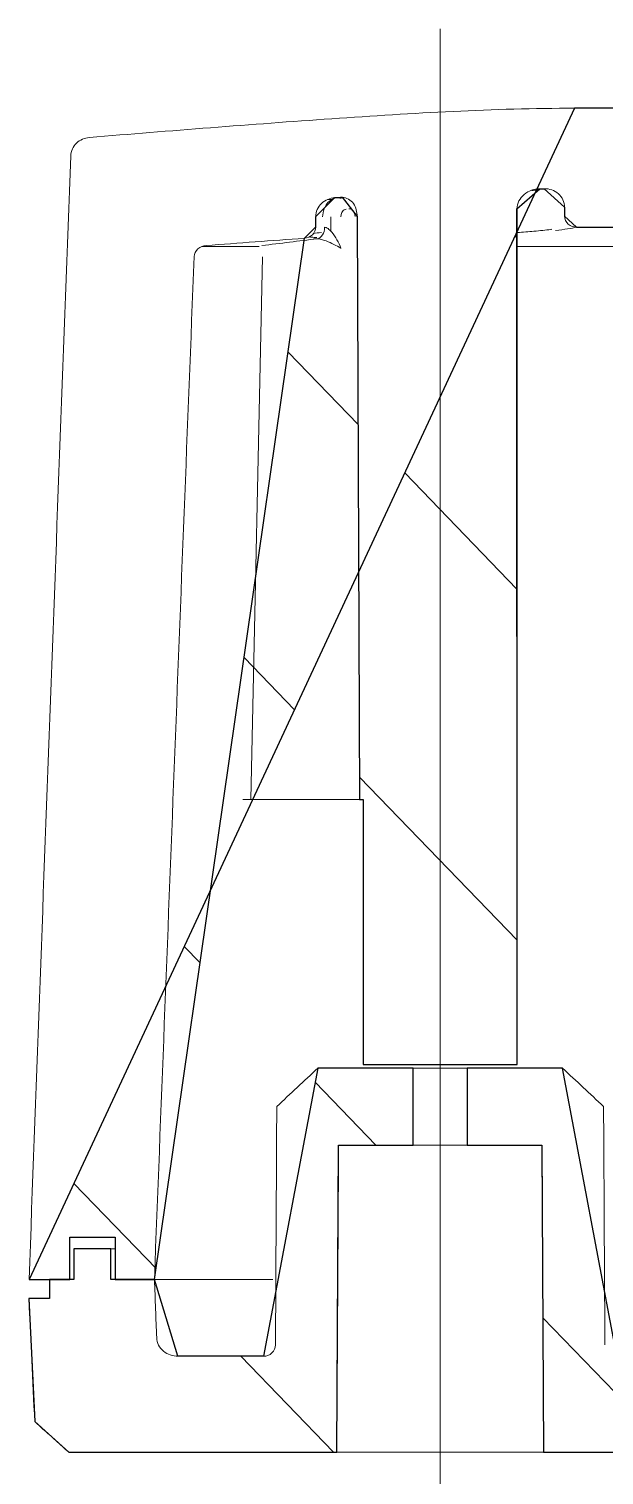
# Model space of a CAD drawing. Header units: millimetres. Extents: x -945 to 945, y -155 to 148.
# Drawn here: x -670.08 to -655.11, y 26.93 to 64.59 of the extents above; entities that cross this region are included whole.
import ezdxf
from ezdxf.lldxf.tags import DXFTag

# ---------------------------------------------------------------- set-up
doc = ezdxf.new("R2010")
doc.units = ezdxf.units.MM
doc.header["$MEASUREMENT"] = 0
doc.layers.add('layer 1', color=7, linetype='Continuous')
tags = doc.linetypes.add('New Line6', pattern=[47.5, 22, -8.5, 8.5, -8.5]).pattern_tags.tags
tags[10:11] = [DXFTag(74, 4), DXFTag(75, 0), DXFTag(340, '0'), DXFTag(46, 1.0), DXFTag(50, 0.0), DXFTag(44, 0.0), DXFTag(45, 0.0)]
tags[8:9] = [DXFTag(74, 4), DXFTag(75, 0), DXFTag(340, '0'), DXFTag(46, 1.0), DXFTag(50, 0.0), DXFTag(44, 0.0), DXFTag(45, 0.0)]
tags[6:7] = [DXFTag(74, 4), DXFTag(75, 0), DXFTag(340, '0'), DXFTag(46, 1.0), DXFTag(50, 0.0), DXFTag(44, 0.0), DXFTag(45, 0.0)]
tags[4:5] = [DXFTag(74, 4), DXFTag(75, 0), DXFTag(340, '0'), DXFTag(46, 1.0), DXFTag(50, 0.0), DXFTag(44, 0.0), DXFTag(45, 0.0)]
tags = doc.linetypes.add('New Line8', pattern=[47.5, 22, -8.5, 8.5, -8.5]).pattern_tags.tags
tags[10:11] = [DXFTag(74, 4), DXFTag(75, 0), DXFTag(340, '0'), DXFTag(46, 1.0), DXFTag(50, 0.0), DXFTag(44, 0.0), DXFTag(45, 0.0)]
tags[8:9] = [DXFTag(74, 4), DXFTag(75, 0), DXFTag(340, '0'), DXFTag(46, 1.0), DXFTag(50, 0.0), DXFTag(44, 0.0), DXFTag(45, 0.0)]
tags[6:7] = [DXFTag(74, 4), DXFTag(75, 0), DXFTag(340, '0'), DXFTag(46, 1.0), DXFTag(50, 0.0), DXFTag(44, 0.0), DXFTag(45, 0.0)]
tags[4:5] = [DXFTag(74, 4), DXFTag(75, 0), DXFTag(340, '0'), DXFTag(46, 1.0), DXFTag(50, 0.0), DXFTag(44, 0.0), DXFTag(45, 0.0)]
pattern_1 = [(134, (0, 0), (-4.56781, -4.41108), [])]

msp = doc.modelspace()

# ---------------------------------------------------------------- hatches: boundary and pattern name
at = {"layer": 'layer 1'}
h = msp.add_hatch(dxfattribs=at)
h.set_pattern_fill('ANSI31', color=155, style=0)
h.set_pattern_definition(pattern_1)
edge = h.paths.add_edge_path(flags=0)
edge.add_spline(control_points=[(-571.6748, 32.0225), (-571.6748, 32.0225), (-572.7353, 32.0225), (-572.7353, 32.0225), (-572.7353, 32.0225), (-572.7353, 32.0225), (-572.7353, 32.0225), (-572.7353, 32.0225), (-572.7353, 33.1225), (-572.7353, 33.1225), (-572.7353, 33.1225), (-572.7353, 33.1225), (-572.7353, 33.1225), (-572.7353, 33.1225), (-573.9139, 33.1225), (-573.9139, 33.1225), (-573.9139, 33.1225), (-573.9139, 33.1225), (-573.9139, 33.1225), (-573.9139, 33.1225), (-573.9139, 32.0225), (-573.9139, 32.0225), (-573.9139, 32.0225), (-573.9139, 32.0225), (-573.9139, 32.0225), (-573.9139, 32.0225), (-574.9387, 32.0225), (-574.9387, 32.0225), (-574.9387, 32.0225), (-578.8433, 59.1361), (-578.8433, 59.1361), (-578.8433, 59.1361), (-578.8436, 59.1361), (-578.8436, 59.1361), (-578.8436, 59.1361), (-579.1385, 59.4326), (-579.1385, 59.4326), (-579.1385, 59.4326), (-579.138, 59.7007), (-579.138, 59.7007), (-579.138, 59.7007), (-579.138, 59.7007), (-579.138, 59.7007), (-579.138, 59.7007), (-579.1392, 59.7007), (-579.1392, 59.7007), (-579.1392, 59.7007), (-579.6393, 60.1947), (-579.6393, 60.1947), (-579.6393, 60.1947), (-579.639, 60.1947), (-579.639, 60.1947), (-579.639, 60.1947), (-579.7504, 60.2021), (-579.7504, 60.2021), (-579.7504, 60.2021), (-579.7504, 60.2021), (-579.7504, 60.2021), (-579.7504, 60.2021), (-579.8223, 60.2026), (-579.8223, 60.2026), (-579.8223, 60.2026), (-579.8221, 60.2026), (-579.8221, 60.2026), (-579.8221, 60.2026), (-580.2154, 59.706), (-580.2154, 59.706), (-580.2154, 59.706), (-580.2155, 59.706), (-580.2155, 59.706), (-580.2155, 59.706), (-580.2812, 44.5225), (-580.2812, 44.5225), (-580.2812, 44.5225), (-580.3763, 44.5225), (-580.3763, 44.5225), (-580.3763, 44.5225), (-580.3763, 44.5225), (-580.3763, 44.5225), (-580.3763, 44.5225), (-580.3763, 37.6225), (-580.3763, 37.6225), (-580.3763, 37.6225), (-580.3763, 37.6225), (-580.3763, 37.6225), (-580.3763, 37.6225), (-584.3793, 37.6225), (-584.3793, 37.6225), (-584.3793, 37.6225), (-584.3793, 37.6225), (-584.3793, 37.6225), (-584.3793, 37.6225), (-584.3793, 59.9027), (-584.3793, 59.9027), (-584.3793, 59.9027), (-584.3793, 59.9027), (-584.3793, 59.9027), (-584.3793, 59.9027), (-584.3783, 59.8995), (-584.3783, 59.8995), (-584.3783, 59.8995), (-584.9747, 60.427), (-584.9747, 60.427), (-584.9747, 60.427), (-584.9748, 60.427), (-584.9748, 60.427), (-584.9748, 60.427), (-585.088, 60.4278), (-585.088, 60.4278), (-585.088, 60.4278), (-585.0879, 60.4278), (-585.0879, 60.4278), (-585.0879, 60.4278), (-585.6118, 59.9428), (-585.6118, 59.9428), (-585.6118, 59.9428), (-585.6176, 59.7164), (-585.6176, 59.7164), (-585.6176, 59.7164), (-585.6176, 59.7164), (-585.6176, 59.7164), (-585.6176, 59.7164), (-585.6163, 59.7159), (-585.6163, 59.7159), (-585.6163, 59.7159), (-585.9297, 59.4247), (-585.9297, 59.4247), (-585.9297, 59.4247), (-655.8259, 59.4247), (-655.8259, 59.4247), (-655.8259, 59.4247), (-656.1393, 59.7159), (-656.1393, 59.7159), (-656.1393, 59.7159), (-656.138, 59.9442), (-656.138, 59.9442), (-656.138, 59.9442), (-656.138, 59.9442), (-656.138, 59.9442), (-656.138, 59.9442), (-656.1395, 59.9427), (-656.1395, 59.9427), (-656.1395, 59.9427), (-656.6682, 60.4277), (-656.6682, 60.4277), (-656.6682, 60.4277), (-656.6676, 60.4278), (-656.6676, 60.4278), (-656.6676, 60.4278), (-656.785, 60.427), (-656.785, 60.427), (-656.785, 60.427), (-656.7851, 60.4272), (-656.7851, 60.4272), (-656.7851, 60.4272), (-657.3814, 59.8997), (-657.3814, 59.8997), (-657.3814, 59.8997), (-657.3763, 37.6225), (-657.3763, 37.6225), (-657.3763, 37.6225), (-657.3763, 37.6225), (-657.3763, 37.6225), (-657.3763, 37.6225), (-661.3793, 37.6225), (-661.3793, 37.6225), (-661.3793, 37.6225), (-661.3793, 37.6225), (-661.3793, 37.6225), (-661.3793, 37.6225), (-661.3793, 44.5225), (-661.3793, 44.5225), (-661.3793, 44.5225), (-661.3793, 44.5225), (-661.3793, 44.5225), (-661.3793, 44.5225), (-661.4744, 44.5225), (-661.4744, 44.5225), (-661.4744, 44.5225), (-661.5401, 59.706), (-661.5401, 59.706), (-661.5401, 59.706), (-661.5402, 59.706), (-661.5402, 59.706), (-661.5402, 59.706), (-661.9335, 60.2026), (-661.9335, 60.2026), (-661.9335, 60.2026), (-661.9334, 60.2026), (-661.9334, 60.2026), (-661.9334, 60.2026), (-662.0052, 60.2021), (-662.0052, 60.2021), (-662.0052, 60.2021), (-662.0052, 60.2021), (-662.0052, 60.2021), (-662.0052, 60.2021), (-662.1166, 60.1947), (-662.1166, 60.1947), (-662.1166, 60.1947), (-662.1165, 60.1947), (-662.1165, 60.1947), (-662.1165, 60.1947), (-662.6171, 59.7007), (-662.6171, 59.7007), (-662.6171, 59.7007), (-662.6176, 59.4327), (-662.6176, 59.4327), (-662.6176, 59.4327), (-662.6176, 59.4327), (-662.6176, 59.4327), (-662.6176, 59.4327), (-662.6172, 59.4325), (-662.6172, 59.4325), (-662.6172, 59.4325), (-662.9122, 59.1361), (-662.9122, 59.1361), (-662.9122, 59.1361), (-662.9124, 59.1361), (-662.9124, 59.1361), (-662.9124, 59.1361), (-666.8169, 32.0225), (-666.8169, 32.0225), (-666.8169, 32.0225), (-667.8417, 32.0225), (-667.8417, 32.0225), (-667.8417, 32.0225), (-667.8417, 32.0225), (-667.8417, 32.0225), (-667.8417, 32.0225), (-667.8417, 33.1225), (-667.8417, 33.1225), (-667.8417, 33.1225), (-667.8417, 33.1225), (-667.8417, 33.1225), (-667.8417, 33.1225), (-669.0203, 33.1225), (-669.0203, 33.1225), (-669.0203, 33.1225), (-669.0203, 33.1225), (-669.0203, 33.1225), (-669.0203, 33.1225), (-669.0203, 32.0225), (-669.0203, 32.0225), (-669.0203, 32.0225), (-669.0203, 32.0225), (-669.0203, 32.0225), (-669.0203, 32.0225), (-670.0808, 32.0225), (-670.0808, 32.0225), (-670.0808, 32.0225), (-655.8778, 62.5225), (-655.8778, 62.5225), (-655.8778, 62.5225), (-585.8778, 62.5225), (-585.8778, 62.5225), (-585.8778, 62.5225), (-571.6748, 32.0225), (-571.6748, 32.0225)], knot_values=[0, 0, 0, 0, 0.0116279, 0.0116279, 0.0116279, 0.0232558, 0.0232558, 0.0232558, 0.0348837, 0.0348837, 0.0348837, 0.0465116, 0.0465116, 0.0465116, 0.0581395, 0.0581395, 0.0581395, 0.0697674, 0.0697674, 0.0697674, 0.0813953, 0.0813953, 0.0813953, 0.0930233, 0.0930233, 0.0930233, 0.1046512, 0.1046512, 0.1046512, 0.1162791, 0.1162791, 0.1162791, 0.127907, 0.127907, 0.127907, 0.1395349, 0.1395349, 0.1395349, 0.1511628, 0.1511628, 0.1511628, 0.1627907, 0.1627907, 0.1627907, 0.1744186, 0.1744186, 0.1744186, 0.1860465, 0.1860465, 0.1860465, 0.1976744, 0.1976744, 0.1976744, 0.2093023, 0.2093023, 0.2093023, 0.2209302, 0.2209302, 0.2209302, 0.2325581, 0.2325581, 0.2325581, 0.244186, 0.244186, 0.244186, 0.255814, 0.255814, 0.255814, 0.2674419, 0.2674419, 0.2674419, 0.2790698, 0.2790698, 0.2790698, 0.2906977, 0.2906977, 0.2906977, 0.3023256, 0.3023256, 0.3023256, 0.3139535, 0.3139535, 0.3139535, 0.3255814, 0.3255814, 0.3255814, 0.3372093, 0.3372093, 0.3372093, 0.3488372, 0.3488372, 0.3488372, 0.3604651, 0.3604651, 0.3604651, 0.372093, 0.372093, 0.372093, 0.3837209, 0.3837209, 0.3837209, 0.3953488, 0.3953488, 0.3953488, 0.4069767, 0.4069767, 0.4069767, 0.4186047, 0.4186047, 0.4186047, 0.4302326, 0.4302326, 0.4302326, 0.4418605, 0.4418605, 0.4418605, 0.4534884, 0.4534884, 0.4534884, 0.4651163, 0.4651163, 0.4651163, 0.4767442, 0.4767442, 0.4767442, 0.4883721, 0.4883721, 0.4883721, 0.5, 0.5, 0.5, 0.5116279, 0.5116279, 0.5116279, 0.5232558, 0.5232558, 0.5232558, 0.5348837, 0.5348837, 0.5348837, 0.5465116, 0.5465116, 0.5465116, 0.5581395, 0.5581395, 0.5581395, 0.5697674, 0.5697674, 0.5697674, 0.5813953, 0.5813953, 0.5813953, 0.5930233, 0.5930233, 0.5930233, 0.6046512, 0.6046512, 0.6046512, 0.6162791, 0.6162791, 0.6162791, 0.627907, 0.627907, 0.627907, 0.6395349, 0.6395349, 0.6395349, 0.6511628, 0.6511628, 0.6511628, 0.6627907, 0.6627907, 0.6627907, 0.6744186, 0.6744186, 0.6744186, 0.6860465, 0.6860465, 0.6860465, 0.6976744, 0.6976744, 0.6976744, 0.7093023, 0.7093023, 0.7093023, 0.7209302, 0.7209302, 0.7209302, 0.7325581, 0.7325581, 0.7325581, 0.744186, 0.744186, 0.744186, 0.755814, 0.755814, 0.755814, 0.7674419, 0.7674419, 0.7674419, 0.7790698, 0.7790698, 0.7790698, 0.7906977, 0.7906977, 0.7906977, 0.8023256, 0.8023256, 0.8023256, 0.8139535, 0.8139535, 0.8139535, 0.8255814, 0.8255814, 0.8255814, 0.8372093, 0.8372093, 0.8372093, 0.8488372, 0.8488372, 0.8488372, 0.8604651, 0.8604651, 0.8604651, 0.872093, 0.872093, 0.872093, 0.8837209, 0.8837209, 0.8837209, 0.8953488, 0.8953488, 0.8953488, 0.9069767, 0.9069767, 0.9069767, 0.9186047, 0.9186047, 0.9186047, 0.9302326, 0.9302326, 0.9302326, 0.9418605, 0.9418605, 0.9418605, 0.9534884, 0.9534884, 0.9534884, 0.9651163, 0.9651163, 0.9651163, 0.9767442, 0.9767442, 0.9767442, 0.9883721, 0.9883721, 0.9883721, 1, 1, 1, 1], degree=3, periodic=1)
h = msp.add_hatch(dxfattribs=at)
h.set_pattern_fill('ANSI31', color=155, style=0)
h.set_pattern_definition(pattern_1)
edge = h.paths.add_edge_path(flags=0)
edge.add_spline(control_points=[(-662.5635, 37.5225), (-662.5635, 37.5225), (-660.0821, 37.5225), (-660.0821, 37.5225), (-660.0821, 37.5225), (-660.0821, 37.5225), (-660.0821, 37.5225), (-660.0821, 37.5225), (-660.0821, 35.5225), (-660.0821, 35.5225), (-660.0821, 35.5225), (-660.0821, 35.5225), (-660.0821, 35.5225), (-660.0821, 35.5225), (-662.0229, 35.5225), (-662.0229, 35.5225), (-662.0229, 35.5225), (-662.0697, 27.5225), (-662.0697, 27.5225), (-662.0697, 27.5225), (-669.0457, 27.5225), (-669.0457, 27.5225), (-669.0457, 27.5225), (-669.934, 28.3218), (-669.934, 28.3218), (-669.934, 28.3218), (-670.0841, 31.5225), (-670.0841, 31.5225), (-670.0841, 31.5225), (-670.0841, 31.5225), (-670.0841, 31.5225), (-670.0841, 31.5225), (-669.5517, 31.5225), (-669.5517, 31.5225), (-669.5517, 31.5225), (-669.5517, 31.5225), (-669.5517, 31.5225), (-669.5517, 31.5225), (-669.5517, 32.0225), (-669.5517, 32.0225), (-669.5517, 32.0225), (-669.5517, 32.0225), (-669.5517, 32.0225), (-669.5517, 32.0225), (-668.9137, 32.0225), (-668.9137, 32.0225), (-668.9137, 32.0225), (-668.9137, 32.0225), (-668.9137, 32.0225), (-668.9137, 32.0225), (-668.9137, 32.8225), (-668.9137, 32.8225), (-668.9137, 32.8225), (-668.9137, 32.8225), (-668.9137, 32.8225), (-668.9137, 32.8225), (-667.9495, 32.8225), (-667.9495, 32.8225), (-667.9495, 32.8225), (-667.9495, 32.8225), (-667.9495, 32.8225), (-667.9495, 32.8225), (-667.9495, 32.0225), (-667.9495, 32.0225), (-667.9495, 32.0225), (-667.9495, 32.0225), (-667.9495, 32.0225), (-667.9495, 32.0225), (-666.8169, 32.0225), (-666.8169, 32.0225), (-666.8169, 32.0225), (-666.2048, 30.0225), (-666.2048, 30.0225), (-666.2048, 30.0225), (-663.9787, 30.0225), (-663.9787, 30.0225), (-663.9787, 30.0225), (-662.5635, 37.5225), (-662.5635, 37.5225)], knot_values=[0, 0, 0, 0, 0.0384615, 0.0384615, 0.0384615, 0.0769231, 0.0769231, 0.0769231, 0.1153846, 0.1153846, 0.1153846, 0.1538462, 0.1538462, 0.1538462, 0.1923077, 0.1923077, 0.1923077, 0.2307692, 0.2307692, 0.2307692, 0.2692308, 0.2692308, 0.2692308, 0.3076923, 0.3076923, 0.3076923, 0.3461538, 0.3461538, 0.3461538, 0.3846154, 0.3846154, 0.3846154, 0.4230769, 0.4230769, 0.4230769, 0.4615385, 0.4615385, 0.4615385, 0.5, 0.5, 0.5, 0.5384615, 0.5384615, 0.5384615, 0.5769231, 0.5769231, 0.5769231, 0.6153846, 0.6153846, 0.6153846, 0.6538462, 0.6538462, 0.6538462, 0.6923077, 0.6923077, 0.6923077, 0.7307692, 0.7307692, 0.7307692, 0.7692308, 0.7692308, 0.7692308, 0.8076923, 0.8076923, 0.8076923, 0.8461538, 0.8461538, 0.8461538, 0.8846154, 0.8846154, 0.8846154, 0.9230769, 0.9230769, 0.9230769, 0.9615385, 0.9615385, 0.9615385, 1, 1, 1, 1], degree=3, periodic=1)
h = msp.add_hatch(dxfattribs=at)
h.set_pattern_fill('ANSI31', color=155, style=0)
h.set_pattern_definition(pattern_1)
edge = h.paths.add_edge_path(flags=0)
edge.add_spline(control_points=[(-585.5635, 37.5225), (-585.5635, 37.5225), (-583.0821, 37.5225), (-583.0821, 37.5225), (-583.0821, 37.5225), (-583.0821, 37.5225), (-583.0821, 37.5225), (-583.0821, 37.5225), (-583.0821, 35.5225), (-583.0821, 35.5225), (-583.0821, 35.5225), (-583.0821, 35.5225), (-583.0821, 35.5225), (-583.0821, 35.5225), (-585.0229, 35.5225), (-585.0229, 35.5225), (-585.0229, 35.5225), (-585.0697, 27.5225), (-585.0697, 27.5225), (-585.0697, 27.5225), (-656.686, 27.5225), (-656.686, 27.5225), (-656.686, 27.5225), (-656.7327, 35.5225), (-656.7327, 35.5225), (-656.7327, 35.5225), (-658.6735, 35.5225), (-658.6735, 35.5225), (-658.6735, 35.5225), (-658.6735, 35.5225), (-658.6735, 35.5225), (-658.6735, 35.5225), (-658.6735, 37.5225), (-658.6735, 37.5225), (-658.6735, 37.5225), (-658.6735, 37.5225), (-658.6735, 37.5225), (-658.6735, 37.5225), (-656.1921, 37.5225), (-656.1921, 37.5225), (-656.1921, 37.5225), (-654.7769, 30.0225), (-654.7769, 30.0225), (-654.7769, 30.0225), (-586.9787, 30.0225), (-586.9787, 30.0225), (-586.9787, 30.0225), (-585.5635, 37.5225), (-585.5635, 37.5225)], knot_values=[0, 0, 0, 0, 0.0625, 0.0625, 0.0625, 0.125, 0.125, 0.125, 0.1875, 0.1875, 0.1875, 0.25, 0.25, 0.25, 0.3125, 0.3125, 0.3125, 0.375, 0.375, 0.375, 0.4375, 0.4375, 0.4375, 0.5, 0.5, 0.5, 0.5625, 0.5625, 0.5625, 0.625, 0.625, 0.625, 0.6875, 0.6875, 0.6875, 0.75, 0.75, 0.75, 0.8125, 0.8125, 0.8125, 0.875, 0.875, 0.875, 0.9375, 0.9375, 0.9375, 1, 1, 1, 1], degree=3, periodic=1)

# ---------------------------------------------------------------- linework, layer by layer
at = {"layer": 'layer 1', "color": 5, "linetype": 'New Line6', "lineweight": 13}
msp.add_open_spline([(-659.3778, 33.1225), (-659.3778, 33.1225), (-659.3778, 64.588), (-659.3778, 64.588)], degree=3, dxfattribs=at)
at = {"layer": 'layer 1'}
for points, knots in [([(-571.6748, 32.0225), (-571.6748, 32.0225), (-572.7353, 32.0225), (-572.7353, 32.0225), (-572.7353, 32.0225), (-572.7353, 32.0225), (-572.7353, 32.0225), (-572.7353, 32.0225), (-572.7353, 33.1225), (-572.7353, 33.1225), (-572.7353, 33.1225), (-572.7353, 33.1225), (-572.7353, 33.1225), (-572.7353, 33.1225), (-573.9139, 33.1225), (-573.9139, 33.1225), (-573.9139, 33.1225), (-573.9139, 33.1225), (-573.9139, 33.1225), (-573.9139, 33.1225), (-573.9139, 32.0225), (-573.9139, 32.0225), (-573.9139, 32.0225), (-573.9139, 32.0225), (-573.9139, 32.0225), (-573.9139, 32.0225), (-574.9387, 32.0225), (-574.9387, 32.0225), (-574.9387, 32.0225), (-578.8433, 59.1361), (-578.8433, 59.1361), (-578.8433, 59.1361), (-578.8436, 59.1361), (-578.8436, 59.1361), (-578.8436, 59.1361), (-579.1385, 59.4326), (-579.1385, 59.4326), (-579.1385, 59.4326), (-579.138, 59.7007), (-579.138, 59.7007), (-579.138, 59.7007), (-579.138, 59.7007), (-579.138, 59.7007), (-579.138, 59.7007), (-579.1392, 59.7007), (-579.1392, 59.7007), (-579.1392, 59.7007), (-579.6393, 60.1947), (-579.6393, 60.1947), (-579.6393, 60.1947), (-579.639, 60.1947), (-579.639, 60.1947), (-579.639, 60.1947), (-579.7504, 60.2021), (-579.7504, 60.2021), (-579.7504, 60.2021), (-579.7504, 60.2021), (-579.7504, 60.2021), (-579.7504, 60.2021), (-579.8223, 60.2026), (-579.8223, 60.2026), (-579.8223, 60.2026), (-579.8221, 60.2026), (-579.8221, 60.2026), (-579.8221, 60.2026), (-580.2154, 59.706), (-580.2154, 59.706), (-580.2154, 59.706), (-580.2155, 59.706), (-580.2155, 59.706), (-580.2155, 59.706), (-580.2812, 44.5225), (-580.2812, 44.5225), (-580.2812, 44.5225), (-580.3763, 44.5225), (-580.3763, 44.5225), (-580.3763, 44.5225), (-580.3763, 44.5225), (-580.3763, 44.5225), (-580.3763, 44.5225), (-580.3763, 37.6225), (-580.3763, 37.6225), (-580.3763, 37.6225), (-580.3763, 37.6225), (-580.3763, 37.6225), (-580.3763, 37.6225), (-584.3793, 37.6225), (-584.3793, 37.6225), (-584.3793, 37.6225), (-584.3793, 37.6225), (-584.3793, 37.6225), (-584.3793, 37.6225), (-584.3793, 59.9027), (-584.3793, 59.9027), (-584.3793, 59.9027), (-584.3793, 59.9027), (-584.3793, 59.9027), (-584.3793, 59.9027), (-584.3783, 59.8995), (-584.3783, 59.8995), (-584.3783, 59.8995), (-584.9747, 60.427), (-584.9747, 60.427), (-584.9747, 60.427), (-584.9748, 60.427), (-584.9748, 60.427), (-584.9748, 60.427), (-585.088, 60.4278), (-585.088, 60.4278), (-585.088, 60.4278), (-585.0879, 60.4278), (-585.0879, 60.4278), (-585.0879, 60.4278), (-585.6118, 59.9428), (-585.6118, 59.9428), (-585.6118, 59.9428), (-585.6176, 59.7164), (-585.6176, 59.7164), (-585.6176, 59.7164), (-585.6176, 59.7164), (-585.6176, 59.7164), (-585.6176, 59.7164), (-585.6163, 59.7159), (-585.6163, 59.7159), (-585.6163, 59.7159), (-585.9297, 59.4247), (-585.9297, 59.4247), (-585.9297, 59.4247), (-655.8259, 59.4247), (-655.8259, 59.4247), (-655.8259, 59.4247), (-656.1393, 59.7159), (-656.1393, 59.7159), (-656.1393, 59.7159), (-656.138, 59.9442), (-656.138, 59.9442), (-656.138, 59.9442), (-656.138, 59.9442), (-656.138, 59.9442), (-656.138, 59.9442), (-656.1395, 59.9427), (-656.1395, 59.9427), (-656.1395, 59.9427), (-656.6682, 60.4277), (-656.6682, 60.4277), (-656.6682, 60.4277), (-656.6676, 60.4278), (-656.6676, 60.4278), (-656.6676, 60.4278), (-656.785, 60.427), (-656.785, 60.427), (-656.785, 60.427), (-656.7851, 60.4272), (-656.7851, 60.4272), (-656.7851, 60.4272), (-657.3814, 59.8997), (-657.3814, 59.8997), (-657.3814, 59.8997), (-657.3763, 37.6225), (-657.3763, 37.6225), (-657.3763, 37.6225), (-657.3763, 37.6225), (-657.3763, 37.6225), (-657.3763, 37.6225), (-661.3793, 37.6225), (-661.3793, 37.6225), (-661.3793, 37.6225), (-661.3793, 37.6225), (-661.3793, 37.6225), (-661.3793, 37.6225), (-661.3793, 44.5225), (-661.3793, 44.5225), (-661.3793, 44.5225), (-661.3793, 44.5225), (-661.3793, 44.5225), (-661.3793, 44.5225), (-661.4744, 44.5225), (-661.4744, 44.5225), (-661.4744, 44.5225), (-661.5401, 59.706), (-661.5401, 59.706), (-661.5401, 59.706), (-661.5402, 59.706), (-661.5402, 59.706), (-661.5402, 59.706), (-661.9335, 60.2026), (-661.9335, 60.2026), (-661.9335, 60.2026), (-661.9334, 60.2026), (-661.9334, 60.2026), (-661.9334, 60.2026), (-662.0052, 60.2021), (-662.0052, 60.2021), (-662.0052, 60.2021), (-662.0052, 60.2021), (-662.0052, 60.2021), (-662.0052, 60.2021), (-662.1166, 60.1947), (-662.1166, 60.1947), (-662.1166, 60.1947), (-662.1165, 60.1947), (-662.1165, 60.1947), (-662.1165, 60.1947), (-662.6171, 59.7007), (-662.6171, 59.7007), (-662.6171, 59.7007), (-662.6176, 59.4327), (-662.6176, 59.4327), (-662.6176, 59.4327), (-662.6176, 59.4327), (-662.6176, 59.4327), (-662.6176, 59.4327), (-662.6172, 59.4325), (-662.6172, 59.4325), (-662.6172, 59.4325), (-662.9122, 59.1361), (-662.9122, 59.1361), (-662.9122, 59.1361), (-662.9124, 59.1361), (-662.9124, 59.1361), (-662.9124, 59.1361), (-666.8169, 32.0225), (-666.8169, 32.0225), (-666.8169, 32.0225), (-667.8417, 32.0225), (-667.8417, 32.0225), (-667.8417, 32.0225), (-667.8417, 32.0225), (-667.8417, 32.0225), (-667.8417, 32.0225), (-667.8417, 33.1225), (-667.8417, 33.1225), (-667.8417, 33.1225), (-667.8417, 33.1225), (-667.8417, 33.1225), (-667.8417, 33.1225), (-669.0203, 33.1225), (-669.0203, 33.1225), (-669.0203, 33.1225), (-669.0203, 33.1225), (-669.0203, 33.1225), (-669.0203, 33.1225), (-669.0203, 32.0225), (-669.0203, 32.0225), (-669.0203, 32.0225), (-669.0203, 32.0225), (-669.0203, 32.0225), (-669.0203, 32.0225), (-670.0808, 32.0225), (-670.0808, 32.0225), (-670.0808, 32.0225), (-655.8778, 62.5225), (-655.8778, 62.5225), (-655.8778, 62.5225), (-585.8778, 62.5225), (-585.8778, 62.5225), (-585.8778, 62.5225), (-571.6748, 32.0225), (-571.6748, 32.0225)], [0, 0, 0, 0, 0.0116279, 0.0116279, 0.0116279, 0.0232558, 0.0232558, 0.0232558, 0.0348837, 0.0348837, 0.0348837, 0.0465116, 0.0465116, 0.0465116, 0.0581395, 0.0581395, 0.0581395, 0.0697674, 0.0697674, 0.0697674, 0.0813953, 0.0813953, 0.0813953, 0.0930233, 0.0930233, 0.0930233, 0.1046512, 0.1046512, 0.1046512, 0.1162791, 0.1162791, 0.1162791, 0.127907, 0.127907, 0.127907, 0.1395349, 0.1395349, 0.1395349, 0.1511628, 0.1511628, 0.1511628, 0.1627907, 0.1627907, 0.1627907, 0.1744186, 0.1744186, 0.1744186, 0.1860465, 0.1860465, 0.1860465, 0.1976744, 0.1976744, 0.1976744, 0.2093023, 0.2093023, 0.2093023, 0.2209302, 0.2209302, 0.2209302, 0.2325581, 0.2325581, 0.2325581, 0.244186, 0.244186, 0.244186, 0.255814, 0.255814, 0.255814, 0.2674419, 0.2674419, 0.2674419, 0.2790698, 0.2790698, 0.2790698, 0.2906977, 0.2906977, 0.2906977, 0.3023256, 0.3023256, 0.3023256, 0.3139535, 0.3139535, 0.3139535, 0.3255814, 0.3255814, 0.3255814, 0.3372093, 0.3372093, 0.3372093, 0.3488372, 0.3488372, 0.3488372, 0.3604651, 0.3604651, 0.3604651, 0.372093, 0.372093, 0.372093, 0.3837209, 0.3837209, 0.3837209, 0.3953488, 0.3953488, 0.3953488, 0.4069767, 0.4069767, 0.4069767, 0.4186047, 0.4186047, 0.4186047, 0.4302326, 0.4302326, 0.4302326, 0.4418605, 0.4418605, 0.4418605, 0.4534884, 0.4534884, 0.4534884, 0.4651163, 0.4651163, 0.4651163, 0.4767442, 0.4767442, 0.4767442, 0.4883721, 0.4883721, 0.4883721, 0.5, 0.5, 0.5, 0.5116279, 0.5116279, 0.5116279, 0.5232558, 0.5232558, 0.5232558, 0.5348837, 0.5348837, 0.5348837, 0.5465116, 0.5465116, 0.5465116, 0.5581395, 0.5581395, 0.5581395, 0.5697674, 0.5697674, 0.5697674, 0.5813953, 0.5813953, 0.5813953, 0.5930233, 0.5930233, 0.5930233, 0.6046512, 0.6046512, 0.6046512, 0.6162791, 0.6162791, 0.6162791, 0.627907, 0.627907, 0.627907, 0.6395349, 0.6395349, 0.6395349, 0.6511628, 0.6511628, 0.6511628, 0.6627907, 0.6627907, 0.6627907, 0.6744186, 0.6744186, 0.6744186, 0.6860465, 0.6860465, 0.6860465, 0.6976744, 0.6976744, 0.6976744, 0.7093023, 0.7093023, 0.7093023, 0.7209302, 0.7209302, 0.7209302, 0.7325581, 0.7325581, 0.7325581, 0.744186, 0.744186, 0.744186, 0.755814, 0.755814, 0.755814, 0.7674419, 0.7674419, 0.7674419, 0.7790698, 0.7790698, 0.7790698, 0.7906977, 0.7906977, 0.7906977, 0.8023256, 0.8023256, 0.8023256, 0.8139535, 0.8139535, 0.8139535, 0.8255814, 0.8255814, 0.8255814, 0.8372093, 0.8372093, 0.8372093, 0.8488372, 0.8488372, 0.8488372, 0.8604651, 0.8604651, 0.8604651, 0.872093, 0.872093, 0.872093, 0.8837209, 0.8837209, 0.8837209, 0.8953488, 0.8953488, 0.8953488, 0.9069767, 0.9069767, 0.9069767, 0.9186047, 0.9186047, 0.9186047, 0.9302326, 0.9302326, 0.9302326, 0.9418605, 0.9418605, 0.9418605, 0.9534884, 0.9534884, 0.9534884, 0.9651163, 0.9651163, 0.9651163, 0.9767442, 0.9767442, 0.9767442, 0.9883721, 0.9883721, 0.9883721, 1, 1, 1, 1]), ([(-662.5635, 37.5225), (-662.5635, 37.5225), (-660.0821, 37.5225), (-660.0821, 37.5225), (-660.0821, 37.5225), (-660.0821, 37.5225), (-660.0821, 37.5225), (-660.0821, 37.5225), (-660.0821, 35.5225), (-660.0821, 35.5225), (-660.0821, 35.5225), (-660.0821, 35.5225), (-660.0821, 35.5225), (-660.0821, 35.5225), (-662.0229, 35.5225), (-662.0229, 35.5225), (-662.0229, 35.5225), (-662.0697, 27.5225), (-662.0697, 27.5225), (-662.0697, 27.5225), (-669.0457, 27.5225), (-669.0457, 27.5225), (-669.0457, 27.5225), (-669.934, 28.3218), (-669.934, 28.3218), (-669.934, 28.3218), (-670.0841, 31.5225), (-670.0841, 31.5225), (-670.0841, 31.5225), (-670.0841, 31.5225), (-670.0841, 31.5225), (-670.0841, 31.5225), (-669.5517, 31.5225), (-669.5517, 31.5225), (-669.5517, 31.5225), (-669.5517, 31.5225), (-669.5517, 31.5225), (-669.5517, 31.5225), (-669.5517, 32.0225), (-669.5517, 32.0225), (-669.5517, 32.0225), (-669.5517, 32.0225), (-669.5517, 32.0225), (-669.5517, 32.0225), (-668.9137, 32.0225), (-668.9137, 32.0225), (-668.9137, 32.0225), (-668.9137, 32.0225), (-668.9137, 32.0225), (-668.9137, 32.0225), (-668.9137, 32.8225), (-668.9137, 32.8225), (-668.9137, 32.8225), (-668.9137, 32.8225), (-668.9137, 32.8225), (-668.9137, 32.8225), (-667.9495, 32.8225), (-667.9495, 32.8225), (-667.9495, 32.8225), (-667.9495, 32.8225), (-667.9495, 32.8225), (-667.9495, 32.8225), (-667.9495, 32.0225), (-667.9495, 32.0225), (-667.9495, 32.0225), (-667.9495, 32.0225), (-667.9495, 32.0225), (-667.9495, 32.0225), (-666.8169, 32.0225), (-666.8169, 32.0225), (-666.8169, 32.0225), (-666.2048, 30.0225), (-666.2048, 30.0225), (-666.2048, 30.0225), (-663.9787, 30.0225), (-663.9787, 30.0225), (-663.9787, 30.0225), (-662.5635, 37.5225), (-662.5635, 37.5225)], [0, 0, 0, 0, 0.0384615, 0.0384615, 0.0384615, 0.0769231, 0.0769231, 0.0769231, 0.1153846, 0.1153846, 0.1153846, 0.1538462, 0.1538462, 0.1538462, 0.1923077, 0.1923077, 0.1923077, 0.2307692, 0.2307692, 0.2307692, 0.2692308, 0.2692308, 0.2692308, 0.3076923, 0.3076923, 0.3076923, 0.3461538, 0.3461538, 0.3461538, 0.3846154, 0.3846154, 0.3846154, 0.4230769, 0.4230769, 0.4230769, 0.4615385, 0.4615385, 0.4615385, 0.5, 0.5, 0.5, 0.5384615, 0.5384615, 0.5384615, 0.5769231, 0.5769231, 0.5769231, 0.6153846, 0.6153846, 0.6153846, 0.6538462, 0.6538462, 0.6538462, 0.6923077, 0.6923077, 0.6923077, 0.7307692, 0.7307692, 0.7307692, 0.7692308, 0.7692308, 0.7692308, 0.8076923, 0.8076923, 0.8076923, 0.8461538, 0.8461538, 0.8461538, 0.8846154, 0.8846154, 0.8846154, 0.9230769, 0.9230769, 0.9230769, 0.9615385, 0.9615385, 0.9615385, 1, 1, 1, 1]), ([(-585.5635, 37.5225), (-585.5635, 37.5225), (-583.0821, 37.5225), (-583.0821, 37.5225), (-583.0821, 37.5225), (-583.0821, 37.5225), (-583.0821, 37.5225), (-583.0821, 37.5225), (-583.0821, 35.5225), (-583.0821, 35.5225), (-583.0821, 35.5225), (-583.0821, 35.5225), (-583.0821, 35.5225), (-583.0821, 35.5225), (-585.0229, 35.5225), (-585.0229, 35.5225), (-585.0229, 35.5225), (-585.0697, 27.5225), (-585.0697, 27.5225), (-585.0697, 27.5225), (-656.686, 27.5225), (-656.686, 27.5225), (-656.686, 27.5225), (-656.7327, 35.5225), (-656.7327, 35.5225), (-656.7327, 35.5225), (-658.6735, 35.5225), (-658.6735, 35.5225), (-658.6735, 35.5225), (-658.6735, 35.5225), (-658.6735, 35.5225), (-658.6735, 35.5225), (-658.6735, 37.5225), (-658.6735, 37.5225), (-658.6735, 37.5225), (-658.6735, 37.5225), (-658.6735, 37.5225), (-658.6735, 37.5225), (-656.1921, 37.5225), (-656.1921, 37.5225), (-656.1921, 37.5225), (-654.7769, 30.0225), (-654.7769, 30.0225), (-654.7769, 30.0225), (-586.9787, 30.0225), (-586.9787, 30.0225), (-586.9787, 30.0225), (-585.5635, 37.5225), (-585.5635, 37.5225)], [0, 0, 0, 0, 0.0625, 0.0625, 0.0625, 0.125, 0.125, 0.125, 0.1875, 0.1875, 0.1875, 0.25, 0.25, 0.25, 0.3125, 0.3125, 0.3125, 0.375, 0.375, 0.375, 0.4375, 0.4375, 0.4375, 0.5, 0.5, 0.5, 0.5625, 0.5625, 0.5625, 0.625, 0.625, 0.625, 0.6875, 0.6875, 0.6875, 0.75, 0.75, 0.75, 0.8125, 0.8125, 0.8125, 0.875, 0.875, 0.875, 0.9375, 0.9375, 0.9375, 1, 1, 1, 1])]:
    msp.add_open_spline(points, degree=3, knots=knots, dxfattribs=at)
at = {"layer": 'layer 1', "color": 155, "lineweight": 18}
for points, knots in [([(-668.5101, 61.7615), (-666.4075, 61.9334), (-664.3046, 62.1024), (-662.1999, 62.2488), (-660.0952, 62.3952), (-657.9882, 62.5225), (-655.8778, 62.5225)], [0, 0, 0, 0, 0.5, 0.5, 0.5, 1, 1, 1, 1]), ([(-668.9972, 61.2809), (-668.9925, 61.4054), (-668.9351, 61.5271), (-668.8456, 61.613), (-668.756, 61.6988), (-668.6339, 61.7514), (-668.5101, 61.7615)], [0, 0, 0, 0, 0.5, 0.5, 0.5, 1, 1, 1, 1]), ([(-656.7851, 60.4272), (-656.9326, 60.4261), (-657.077, 60.3726), (-657.1894, 60.2792), (-657.3019, 60.1857), (-657.3819, 60.0477), (-657.3814, 59.8997)], [0, 0, 0, 0, 0.5, 0.5, 0.5, 1, 1, 1, 1]), ([(-656.6681, 60.4278), (-656.6708, 60.4272), (-656.6735, 60.4267), (-656.6763, 60.4262), (-656.7032, 60.4212), (-656.7318, 60.4162), (-656.7621, 60.4113), (-656.7924, 60.4064), (-656.8243, 60.4015), (-656.858, 60.3967), (-656.9011, 60.3905), (-656.947, 60.3844), (-656.9954, 60.3784)], [0, 0, 0, 0, 0.25, 0.25, 0.25, 0.5, 0.5, 0.5, 0.75, 0.75, 0.75, 1, 1, 1, 1]), ([(-656.1395, 59.9427), (-656.1394, 60.0772), (-656.2004, 60.2069), (-656.301, 60.2952), (-656.4017, 60.3836), (-656.534, 60.4282), (-656.6682, 60.4277)], [0, 0, 0, 0, 0.5, 0.5, 0.5, 1, 1, 1, 1]), ([(-662.1165, 60.1947), (-662.2462, 60.186), (-662.3729, 60.1341), (-662.4661, 60.0458), (-662.5593, 59.9574), (-662.6172, 59.831), (-662.6171, 59.7007)], [0, 0, 0, 0, 0.5, 0.5, 0.5, 1, 1, 1, 1]), ([(-662.0606, 60.1921), (-662.1602, 60.1815), (-662.2564, 60.1253), (-662.3259, 60.035), (-662.3557, 59.9962), (-662.3806, 59.9512), (-662.3992, 59.9024), (-662.4239, 59.8372), (-662.4373, 59.7653), (-662.4375, 59.6929)], [0, 0, 0, 0, 0.3333333, 0.3333333, 0.3333333, 0.6666667, 0.6666667, 0.6666667, 1, 1, 1, 1]), ([(-661.9631, 59.6945), (-661.9632, 59.7234), (-661.9586, 59.7522), (-661.9498, 59.7783), (-661.9432, 59.7979), (-661.9344, 59.816), (-661.9237, 59.8315), (-661.8989, 59.8678), (-661.8644, 59.8904), (-661.8287, 59.8948)], [0, 0, 0, 0, 0.3333333, 0.3333333, 0.3333333, 0.6666667, 0.6666667, 0.6666667, 1, 1, 1, 1]), ([(-661.5402, 59.706), (-661.5405, 59.7649), (-661.547, 59.824), (-661.5619, 59.8804), (-661.5767, 59.9369), (-661.6008, 59.9917), (-661.6353, 60.0389), (-661.7042, 60.1333), (-661.8151, 60.1967), (-661.9335, 60.2026)], [0, 0, 0, 0, 0.3333333, 0.3333333, 0.3333333, 0.6666667, 0.6666667, 0.6666667, 1, 1, 1, 1]), ([(-661.7547, 59.904), (-661.7148, 59.9089), (-661.6734, 59.8913), (-661.6429, 59.8548), (-661.6123, 59.8182), (-661.5928, 59.7628), (-661.5926, 59.7062)], [0, 0, 0, 0, 0.5, 0.5, 0.5, 1, 1, 1, 1]), ([(-661.4744, 44.5225), (-661.4797, 45.9491), (-661.4851, 47.3757), (-661.4908, 48.8023), (-661.4939, 49.5675), (-661.497, 50.3326), (-661.5003, 51.0978), (-661.5019, 51.4804), (-661.5035, 51.863), (-661.5051, 52.2456), (-661.5085, 53.0107), (-661.5118, 53.7759), (-661.5153, 54.5411), (-661.5188, 55.3062), (-661.5223, 56.0714), (-661.526, 56.8366), (-661.5296, 57.6017), (-661.5334, 58.3669), (-661.5372, 59.1321), (-661.5382, 59.3234), (-661.5392, 59.5147), (-661.5401, 59.706)], [0, 0, 0, 0, 0.1428571, 0.1428571, 0.1428571, 0.2857143, 0.2857143, 0.2857143, 0.4285714, 0.4285714, 0.4285714, 0.5714286, 0.5714286, 0.5714286, 0.7142857, 0.7142857, 0.7142857, 0.8571429, 0.8571429, 0.8571429, 1, 1, 1, 1]), ([(-655.8259, 59.4247), (-655.9057, 59.4247), (-655.9843, 59.4523), (-656.0438, 59.5054), (-656.1033, 59.5585), (-656.1393, 59.6358), (-656.1393, 59.7159)], [0, 0, 0, 0, 0.5, 0.5, 0.5, 1, 1, 1, 1]), ([(-662.6172, 59.4325), (-662.6172, 59.3552), (-662.6512, 59.2802), (-662.7059, 59.2271), (-662.7606, 59.1739), (-662.8352, 59.1416), (-662.9122, 59.1361)], [0, 0, 0, 0, 0.5, 0.5, 0.5, 1, 1, 1, 1]), ([(-661.961, 58.8742), (-661.9613, 58.8751), (-661.9617, 58.876), (-661.962, 58.8769), (-662.0204, 59.0262), (-662.1037, 59.1808), (-662.1995, 59.2935), (-662.2314, 59.331), (-662.2647, 59.3639), (-662.297, 59.3868), (-662.3293, 59.4096), (-662.3606, 59.4224), (-662.3868, 59.4222)], [0, 0, 0, 0, 0.25, 0.25, 0.25, 0.5, 0.5, 0.5, 0.75, 0.75, 0.75, 1, 1, 1, 1]), ([(-665.4738, 58.946), (-665.5509, 58.94), (-665.6261, 58.9103), (-665.6835, 58.8595), (-665.7409, 58.8087), (-665.7795, 58.7348), (-665.7825, 58.6576)], [0, 0, 0, 0, 0.5, 0.5, 0.5, 1, 1, 1, 1]), ([(-662.5793, 59.1238), (-662.5532, 59.124), (-662.5173, 59.1182), (-662.477, 59.1079), (-662.4366, 59.0975), (-662.3917, 59.0826), (-662.3466, 59.0655), (-662.2112, 59.0142), (-662.0736, 58.9437), (-661.963, 58.8755), (-661.9623, 58.8751), (-661.9616, 58.8747), (-661.961, 58.8742)], [0, 0, 0, 0, 0.25, 0.25, 0.25, 0.5, 0.5, 0.5, 0.75, 0.75, 0.75, 1, 1, 1, 1]), ([(-664.5186, 44.5225), (-664.5048, 44.5225), (-664.4897, 44.5225), (-664.4734, 44.5225), (-664.4653, 44.5225), (-664.4568, 44.5225), (-664.448, 44.5225), (-664.4393, 44.5225), (-664.4302, 44.5225), (-664.421, 44.5225), (-664.4026, 44.5225), (-664.3837, 44.5225), (-664.364, 44.5225), (-664.3542, 44.5225), (-664.3442, 44.5225), (-664.3342, 44.5225), (-664.3241, 44.5225), (-664.3141, 44.5225), (-664.3041, 44.5225), (-664.2841, 44.5225), (-664.2641, 44.5225), (-664.2442, 44.5225), (-664.2342, 44.5225), (-664.2244, 44.5225), (-664.2147, 44.5225), (-664.205, 44.5225), (-664.1956, 44.5225), (-664.1863, 44.5225), (-664.1769, 44.5225), (-664.1678, 44.5225), (-664.1588, 44.5225), (-664.1499, 44.5225), (-664.1411, 44.5225), (-664.1326, 44.5225), (-664.1157, 44.5225), (-664.1, 44.5225), (-664.0857, 44.5225)], [0, 0, 0, 0, 0.0833333, 0.0833333, 0.0833333, 0.1666667, 0.1666667, 0.1666667, 0.25, 0.25, 0.25, 0.3333333, 0.3333333, 0.3333333, 0.4166667, 0.4166667, 0.4166667, 0.5, 0.5, 0.5, 0.5833333, 0.5833333, 0.5833333, 0.6666667, 0.6666667, 0.6666667, 0.75, 0.75, 0.75, 0.8333333, 0.8333333, 0.8333333, 0.9166667, 0.9166667, 0.9166667, 1, 1, 1, 1]), ([(-661.5548, 44.5225), (-661.5435, 44.5225), (-661.5333, 44.5225), (-661.524, 44.5225), (-661.5148, 44.5225), (-661.5065, 44.5225), (-661.4993, 44.5225), (-661.4957, 44.5225), (-661.4924, 44.5225), (-661.4893, 44.5225), (-661.4863, 44.5225), (-661.4836, 44.5225), (-661.4812, 44.5225), (-661.4786, 44.5225), (-661.4763, 44.5225), (-661.4744, 44.5225)], [0, 0, 0, 0, 0.2, 0.2, 0.2, 0.4, 0.4, 0.4, 0.6, 0.6, 0.6, 0.8, 0.8, 0.8, 1, 1, 1, 1]), ([(-663.6656, 30.3209), (-663.6628, 30.8394), (-663.66, 31.3579), (-663.6571, 31.8764), (-663.6486, 33.4251), (-663.6401, 34.9738), (-663.6317, 36.5225)], [0, 0, 0, 0, 0.5, 0.5, 0.5, 1, 1, 1, 1]), ([(-655.124, 36.5225), (-655.1155, 34.9738), (-655.107, 33.4251), (-655.0985, 31.8764), (-655.0956, 31.3579), (-655.0928, 30.8394), (-655.09, 30.3209)], [0, 0, 0, 0, 0.5, 0.5, 0.5, 1, 1, 1, 1]), ([(-662.0229, 35.5225), (-662.0249, 35.1761), (-662.027, 34.8297), (-662.029, 34.4833), (-662.0406, 32.4972), (-662.0522, 30.5112), (-662.0638, 28.5251), (-662.0658, 28.1909), (-662.0677, 27.8567), (-662.0697, 27.5225)], [0, 0, 0, 0, 0.3333333, 0.3333333, 0.3333333, 0.6666667, 0.6666667, 0.6666667, 1, 1, 1, 1]), ([(-656.686, 27.5225), (-656.6879, 27.8567), (-656.6899, 28.1909), (-656.6918, 28.5251), (-656.7034, 30.5112), (-656.715, 32.4972), (-656.7266, 34.4833), (-656.7287, 34.8297), (-656.7307, 35.1761), (-656.7327, 35.5225)], [0, 0, 0, 0, 0.3333333, 0.3333333, 0.3333333, 0.6666667, 0.6666667, 0.6666667, 1, 1, 1, 1]), ([(-666.8169, 32.0225), (-666.807, 31.7651), (-666.7971, 31.5077), (-666.7872, 31.2503), (-666.7777, 31.0019), (-666.7681, 30.7534), (-666.7585, 30.505)], [0, 0, 0, 0, 0.5, 0.5, 0.5, 1, 1, 1, 1]), ([(-666.7585, 30.505), (-666.7559, 30.4378), (-666.7381, 30.3709), (-666.7069, 30.3106), (-666.6757, 30.2502), (-666.6319, 30.197), (-666.5798, 30.1539), (-666.4756, 30.0676), (-666.3392, 30.0225), (-666.2048, 30.0225)], [0, 0, 0, 0, 0.3333333, 0.3333333, 0.3333333, 0.6666667, 0.6666667, 0.6666667, 1, 1, 1, 1]), ([(-663.9787, 30.0225), (-663.8989, 30.0225), (-663.8194, 30.0527), (-663.7605, 30.1075), (-663.7017, 30.1623), (-663.6661, 30.2412), (-663.6656, 30.3209)], [0, 0, 0, 0, 0.5, 0.5, 0.5, 1, 1, 1, 1]), ([(-669.0457, 27.5225), (-669.1579, 27.623), (-669.27, 27.7237), (-669.3821, 27.8245), (-669.4942, 27.9252), (-669.6062, 28.026), (-669.7181, 28.127), (-669.7901, 28.1919), (-669.862, 28.2568), (-669.934, 28.3218)], [0, 0, 0, 0, 0.3333333, 0.3333333, 0.3333333, 0.6666667, 0.6666667, 0.6666667, 1, 1, 1, 1])]:
    msp.add_open_spline(points, degree=3, knots=knots, dxfattribs=at)
for points in [[(-655.8778, 62.5225), (-655.8778, 62.5225), (-585.8778, 62.5225), (-585.8778, 62.5225)], [(-670.0808, 32.0225), (-669.7211, 41.7753), (-669.36, 51.5281), (-668.9972, 61.2809)], [(-656.6676, 60.4278), (-656.7067, 60.4275), (-656.7458, 60.4273), (-656.785, 60.427)], [(-662.0052, 60.2021), (-662.0423, 60.1996), (-662.0795, 60.1972), (-662.1166, 60.1947)], [(-661.9334, 60.2026), (-661.9573, 60.2038), (-661.9813, 60.2037), (-662.0052, 60.2021)], [(-661.9334, 60.2026), (-661.9512, 60.2036), (-661.9689, 60.2031), (-661.9866, 60.2012)], [(-657.3763, 59.9027), (-657.3763, 59.9027), (-657.3763, 37.6225), (-657.3763, 37.6225)], [(-656.138, 59.7164), (-656.138, 59.7164), (-656.138, 59.9442), (-656.138, 59.9442)], [(-662.6176, 59.701), (-662.6176, 59.701), (-662.6176, 59.4327), (-662.6176, 59.4327)], [(-662.9124, 59.1361), (-663.7665, 59.076), (-664.6202, 59.0119), (-665.4738, 58.946)], [(-662.3868, 59.4222), (-662.3863, 59.274), (-662.4749, 59.1367), (-662.5793, 59.1238)], [(-656.3778, 59.3388), (-656.1461, 59.3649), (-655.9601, 59.3938), (-655.8259, 59.4247)], [(-585.9297, 59.4247), (-585.9297, 59.4247), (-655.8259, 59.4247), (-655.8259, 59.4247)], [(-662.5793, 59.1238), (-663.0588, 59.0645), (-663.5384, 59.0053), (-664.0179, 58.946)], [(-662.679, 59.1247), (-662.6521, 59.1238), (-662.6185, 59.1235), (-662.5793, 59.1238)], [(-665.7825, 58.6576), (-666.1309, 49.7794), (-666.4754, 40.901), (-666.8169, 32.0225)], [(-664.0857, 44.5225), (-664.0857, 44.5225), (-661.5548, 44.5225), (-661.5548, 44.5225)], [(-661.3793, 44.5225), (-661.3793, 44.5225), (-661.4744, 44.5225), (-661.4744, 44.5225)], [(-661.3793, 37.6225), (-661.3793, 37.6225), (-661.3793, 44.5225), (-661.3793, 44.5225)], [(-663.6317, 36.5225), (-663.2779, 36.8584), (-662.9226, 37.1926), (-662.5635, 37.5225)], [(-662.5635, 37.5225), (-662.5635, 37.5225), (-660.0821, 37.5225), (-660.0821, 37.5225)], [(-657.3763, 37.6225), (-657.3763, 37.6225), (-661.3793, 37.6225), (-661.3793, 37.6225)], [(-660.0821, 37.5225), (-660.0821, 37.5225), (-660.0821, 35.5225), (-660.0821, 35.5225)], [(-658.6734, 37.5225), (-658.6734, 37.5225), (-660.082, 37.5225), (-660.082, 37.5225)], [(-658.6735, 35.5225), (-658.6735, 35.5225), (-658.6735, 37.5225), (-658.6735, 37.5225)], [(-658.6735, 37.5225), (-658.6735, 37.5225), (-656.1921, 37.5225), (-656.1921, 37.5225)], [(-656.1921, 37.5225), (-655.8329, 37.1925), (-655.4776, 36.8584), (-655.124, 36.5225)], [(-660.0821, 35.5225), (-660.0821, 35.5225), (-662.0229, 35.5225), (-662.0229, 35.5225)], [(-658.6734, 35.5225), (-658.6734, 35.5225), (-660.082, 35.5225), (-660.082, 35.5225)], [(-656.7327, 35.5225), (-656.7327, 35.5225), (-658.6735, 35.5225), (-658.6735, 35.5225)], [(-667.8417, 33.1225), (-667.8417, 33.1225), (-669.0203, 33.1225), (-669.0203, 33.1225)], [(-669.0203, 33.1225), (-669.0203, 33.1225), (-669.0203, 32.0225), (-669.0203, 32.0225)], [(-668.9137, 32.0225), (-668.9137, 32.0225), (-668.9137, 32.8225), (-668.9137, 32.8225)], [(-668.9137, 32.8225), (-668.9137, 32.8225), (-667.9495, 32.8225), (-667.9495, 32.8225)], [(-667.8416, 32.8225), (-667.8416, 32.8225), (-667.9495, 32.8225), (-667.9495, 32.8225)], [(-667.9495, 32.8225), (-667.9495, 32.8225), (-667.9495, 32.0225), (-667.9495, 32.0225)], [(-667.8417, 32.0225), (-667.8417, 32.0225), (-667.8417, 33.1225), (-667.8417, 33.1225)], [(-669.0203, 32.0225), (-669.0203, 32.0225), (-670.0808, 32.0225), (-670.0808, 32.0225)], [(-669.5517, 31.5225), (-669.5517, 31.5225), (-669.5517, 32.0225), (-669.5517, 32.0225)], [(-669.5517, 32.0225), (-669.5517, 32.0225), (-668.9137, 32.0225), (-668.9137, 32.0225)], [(-669.0202, 32.0225), (-669.0202, 32.0225), (-668.9137, 32.0225), (-668.9137, 32.0225)], [(-667.9495, 32.0225), (-667.9495, 32.0225), (-666.8169, 32.0225), (-666.8169, 32.0225)], [(-666.8169, 32.0225), (-666.8169, 32.0225), (-667.8417, 32.0225), (-667.8417, 32.0225)], [(-663.7316, 32.0225), (-663.7316, 32.0225), (-666.8168, 32.0225), (-666.8168, 32.0225)], [(-666.8168, 32.0225), (-666.8168, 32.0225), (-663.7329, 32.0225), (-663.7329, 32.0225)], [(-670.0841, 31.5225), (-670.0841, 31.5225), (-669.5517, 31.5225), (-669.5517, 31.5225)], [(-670.084, 31.5225), (-670.034, 30.4541), (-669.984, 29.3873), (-669.9339, 28.3218)], [(-666.2048, 30.0225), (-666.2048, 30.0225), (-663.9787, 30.0225), (-663.9787, 30.0225)], [(-662.0697, 27.5225), (-662.0697, 27.5225), (-669.0457, 27.5225), (-669.0457, 27.5225)], [(-662.0697, 27.5225), (-662.0697, 27.5225), (-656.6861, 27.5225), (-656.6861, 27.5225)], [(-585.0697, 27.5225), (-585.0697, 27.5225), (-656.686, 27.5225), (-656.686, 27.5225)]]:
    msp.add_open_spline(points, degree=3, dxfattribs=at)
at = {"layer": 'layer 1', "lineweight": 13}
for points in [[(-656.7851, 60.4272), (-656.7851, 60.4272), (-656.785, 60.427), (-656.785, 60.427)], [(-656.6676, 60.4278), (-656.6676, 60.4278), (-656.6682, 60.4277), (-656.6682, 60.4277)], [(-662.1165, 60.1947), (-662.1165, 60.1947), (-662.1166, 60.1947), (-662.1166, 60.1947)], [(-661.9334, 60.2026), (-661.9334, 60.2026), (-661.9335, 60.2026), (-661.9335, 60.2026)], [(-657.3763, 59.9027), (-657.3763, 59.9027), (-657.3814, 59.8997), (-657.3814, 59.8997)], [(-656.1395, 59.9427), (-656.1395, 59.9427), (-656.138, 59.9442), (-656.138, 59.9442)], [(-662.6176, 59.701), (-662.6176, 59.701), (-662.6171, 59.7007), (-662.6171, 59.7007)], [(-661.5402, 59.706), (-661.5402, 59.706), (-661.5401, 59.706), (-661.5401, 59.706)], [(-656.138, 59.7164), (-656.138, 59.7164), (-656.1393, 59.7159), (-656.1393, 59.7159)], [(-662.9124, 59.1361), (-662.9124, 59.1361), (-662.9122, 59.1361), (-662.9122, 59.1361)], [(-662.6172, 59.4325), (-662.6172, 59.4325), (-662.6176, 59.4327), (-662.6176, 59.4327)]]:
    msp.add_open_spline(points, degree=3, dxfattribs=at)
at = {"layer": 'layer 1', "color": 3, "lineweight": 18}
for points in [[(-656.7851, 60.4272), (-656.7851, 60.4272), (-656.785, 60.427), (-656.785, 60.427)], [(-656.7851, 60.4272), (-656.7851, 60.4272), (-656.785, 60.427), (-656.785, 60.427)], [(-656.6676, 60.4278), (-656.6676, 60.4278), (-656.6682, 60.4277), (-656.6682, 60.4277)], [(-656.6676, 60.4278), (-656.6676, 60.4278), (-656.6682, 60.4277), (-656.6682, 60.4277)], [(-662.1165, 60.1947), (-662.1165, 60.1947), (-662.1166, 60.1947), (-662.1166, 60.1947)], [(-662.1165, 60.1947), (-662.1165, 60.1947), (-662.1166, 60.1947), (-662.1166, 60.1947)], [(-661.9334, 60.2026), (-661.9334, 60.2026), (-661.9335, 60.2026), (-661.9335, 60.2026)], [(-661.9334, 60.2026), (-661.9334, 60.2026), (-661.9335, 60.2026), (-661.9335, 60.2026)], [(-657.3763, 59.9027), (-657.3763, 59.9027), (-657.3814, 59.8997), (-657.3814, 59.8997)], [(-657.3763, 59.9027), (-657.3763, 59.9027), (-657.3814, 59.8997), (-657.3814, 59.8997)], [(-656.1395, 59.9427), (-656.1395, 59.9427), (-656.138, 59.9442), (-656.138, 59.9442)], [(-656.1395, 59.9427), (-656.1395, 59.9427), (-656.138, 59.9442), (-656.138, 59.9442)], [(-662.6176, 59.701), (-662.6176, 59.701), (-662.6171, 59.7007), (-662.6171, 59.7007)], [(-662.6176, 59.701), (-662.6176, 59.701), (-662.6171, 59.7007), (-662.6171, 59.7007)], [(-661.5402, 59.706), (-661.5402, 59.706), (-661.5401, 59.706), (-661.5401, 59.706)], [(-661.5402, 59.706), (-661.5402, 59.706), (-661.5401, 59.706), (-661.5401, 59.706)], [(-656.138, 59.7164), (-656.138, 59.7164), (-656.1393, 59.7159), (-656.1393, 59.7159)], [(-656.138, 59.7164), (-656.138, 59.7164), (-656.1393, 59.7159), (-656.1393, 59.7159)], [(-662.9124, 59.1361), (-662.9124, 59.1361), (-662.9122, 59.1361), (-662.9122, 59.1361)], [(-662.9124, 59.1361), (-662.9124, 59.1361), (-662.9122, 59.1361), (-662.9122, 59.1361)], [(-662.6172, 59.4325), (-662.6172, 59.4325), (-662.6176, 59.4327), (-662.6176, 59.4327)], [(-662.6172, 59.4325), (-662.6172, 59.4325), (-662.6176, 59.4327), (-662.6176, 59.4327)]]:
    msp.add_open_spline(points, degree=3, dxfattribs=at)
at = {"layer": 'layer 1', "color": 155, "lineweight": 13}
for points in [[(-662.2008, 60.1457), (-662.2384, 60.1464), (-662.2746, 60.1472), (-662.3094, 60.1481)], [(-661.916, 60.185), (-661.916, 60.185), (-661.99, 60.1759), (-661.99, 60.1759)], [(-664.0862, 58.9228), (-664.0862, 58.9228), (-665.5778, 58.9228), (-665.5778, 58.9228)], [(-656.3778, 58.9228), (-656.3778, 58.9228), (-657.3763, 58.9228), (-657.3763, 58.9228)], [(-656.3778, 58.9228), (-656.3778, 58.9228), (-585.3778, 58.9228), (-585.3778, 58.9228)], [(-664.0052, 58.6558), (-664.0052, 58.6558), (-664.3031, 44.5225), (-664.3031, 44.5225)]]:
    msp.add_open_spline(points, degree=3, dxfattribs=at)
for points, knots in [([(-662.2283, 59.6942), (-662.2282, 59.6606), (-662.228, 59.627), (-662.2279, 59.5934), (-662.2278, 59.5598), (-662.2277, 59.5262), (-662.2276, 59.4926), (-662.2275, 59.4365), (-662.2273, 59.3804), (-662.2271, 59.3244)], [0, 0, 0, 0, 0.3333333, 0.3333333, 0.3333333, 0.6666667, 0.6666667, 0.6666667, 1, 1, 1, 1]), ([(-662.7843, 59.1715), (-662.7663, 59.1691), (-662.7456, 59.1668), (-662.7223, 59.1646), (-662.6834, 59.161), (-662.6377, 59.1577), (-662.5854, 59.1548)], [0, 0, 0, 0, 0.5, 0.5, 0.5, 1, 1, 1, 1]), ([(-662.4656, 59.2901), (-662.4675, 59.2898), (-662.4693, 59.2896), (-662.4712, 59.2893), (-662.5508, 59.2788), (-662.6202, 59.2687), (-662.6774, 59.259)], [0, 0, 0, 0, 0.5, 0.5, 0.5, 1, 1, 1, 1]), ([(-656.4717, 59.3698), (-656.4808, 59.3686), (-656.49, 59.3674), (-656.4993, 59.3663), (-656.6289, 59.3496), (-656.7774, 59.3336), (-656.9429, 59.3183), (-657.0774, 59.3058), (-657.2207, 59.2941), (-657.3725, 59.2828)], [0, 0, 0, 0, 0.3333333, 0.3333333, 0.3333333, 0.6666667, 0.6666667, 0.6666667, 1, 1, 1, 1])]:
    msp.add_open_spline(points, degree=3, knots=knots, dxfattribs=at)
at = {"layer": 'layer 1', "color": 5, "linetype": 'New Line8', "lineweight": 13}
msp.add_open_spline([(-659.3778, 42.0225), (-659.3778, 42.0225), (-659.3778, 23.0225), (-659.3778, 23.0225)], degree=3, dxfattribs=at)

doc.saveas('drawing.dxf')
